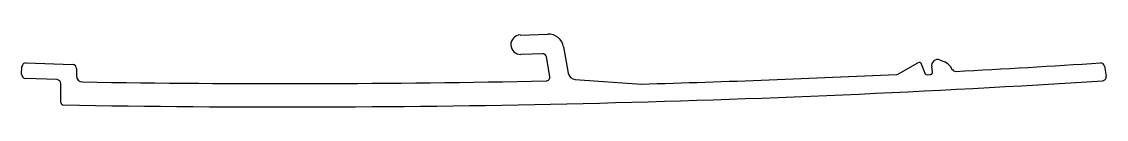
# Model space of a CAD drawing. Header units: millimetres. Extents: x 2 to 141, y 2 to 12.
import ezdxf

# ---------------------------------------------------------------- set-up
doc = ezdxf.new("R2010")
doc.units = ezdxf.units.MM

msp = doc.modelspace()

# ---------------------------------------------------------------- linework, layer by layer
at = {"color": 18}
for p, q in [((66.08, 11.73), (69.61, 11.85)), ((71.65, 10.2), (72.24, 6.85)), ((68.93, 9.33), (66.16, 9.24)), ((69.88, 6.42), (69.44, 8.92)), ((120, 8.52), (120.59, 8.28)), ((2.04, 6.67), (2.08, 7.67)), ((2.6, 8.15), (8.59, 7.93)), ((9.08, 7.43), (9.07, 6.51)), ((114.66, 6.75), (117.16, 8.18)), ((117.59, 8.02), (118.02, 6.84)), ((119.03, 7.02), (118.92, 7.63)), ((121.28, 7.72), (121.57, 7.28)), ((141.11, 7.73), (141.34, 6.45)), ((6.59, 6), (2.53, 6.15)), ((73.15, 6.02), (81.63, 5.43)), ((118.32, 6.64), (118.76, 6.67)), ((7.07, 3.05), (7.07, 5.5))]:
    msp.add_line(p, q, dxfattribs=at)
for centre, radius, start, end in [((66.12, 10.49), 1.25, 91.9203, 271.9203), ((69.68, 9.85), 2, 9.9203, 91.9203), ((68.95, 8.83), 0.5, 9.9203, 91.9203), ((119.71, 7.78), 0.8, 68.1135, 190.222), ((2.58, 7.65), 0.5, 87.9203, 177.9203), ((8.58, 7.43), 0.5, 359.9203, 87.9203), ((117.31, 7.92), 0.3, 19.8643, 119.8643), ((118.73, 6.97), 0.3, 274.0449, 10.222), ((120.03, 6.89), 1.5, 33.5246, 68.1135), ((121.99, 7.56), 0.5, 213.5246, 273.0174), ((36.07, 1637.5), 1632.7, 273.01741, 273.67036), ((140.62, 7.65), 0.5, 9.9203, 93.6704), ((2.54, 6.65), 0.5, 177.9203, 267.9203), ((6.57, 5.5), 0.5, 359.9203, 87.9203), ((36.07, 1637.5), 1635, 268.99396, 273.67535), ((9.87, 6.51), 0.8, 179.9203, 269.0798), ((36.07, 1637.5), 1632, 269.0798, 271.16993), ((69.38, 6.34), 0.5, 271.1699, 9.9203), ((73.22, 7.02), 1, 189.9203, 266.0104), ((36.07, 1637.5), 1632.7, 271.5989, 272.75121), ((114.42, 7.18), 0.5, 272.7512, 299.8643), ((118.3, 6.94), 0.3, 199.8643, 274.0449), ((140.85, 6.36), 0.5, 273.6754, 9.9203), ((7.37, 3.05), 0.3, 179.9203, 268.994)]:
    msp.add_arc(centre, radius, start, end, dxfattribs=at)

doc.saveas('drawing.dxf')
